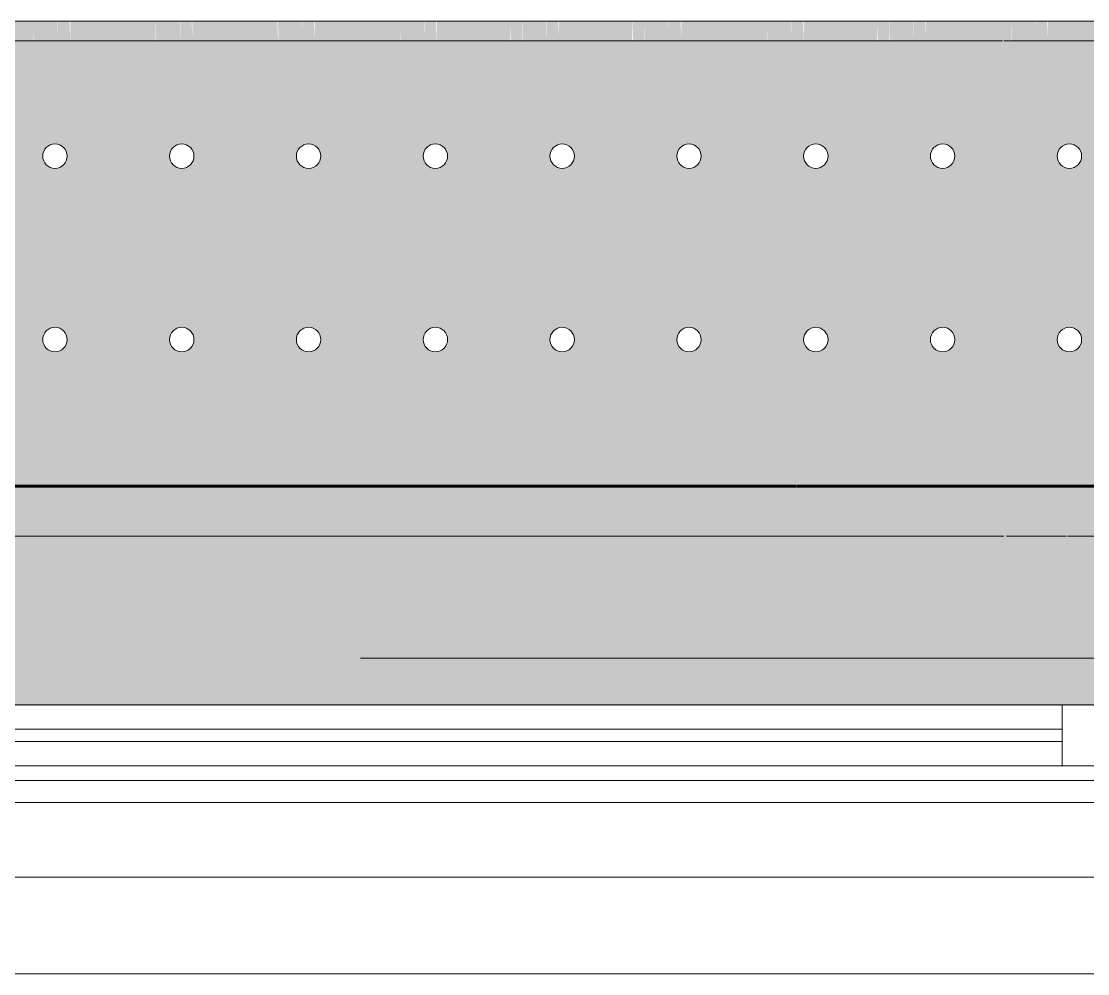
# Model space of a CAD drawing. Header units: millimetres. Extents: x -4060 to 187734, y -8553 to 29000.
# Drawn here: x 34998 to 35871, y -258 to 521 of the extents above; entities that cross this region are included whole.
import ezdxf

# ---------------------------------------------------------------- set-up
doc = ezdxf.new("R2010")
doc.units = ezdxf.units.MM
doc.linetypes.add('Осевая', pattern=[3175, 635, -476.25, 1587.5, -476.25])
for name, color, linetype, lineweight in [('A-GLAZ', 7, 'Continuous', 9), ('A-GLAZ-1', 7, 'Continuous', 13), ('Оси-2', 7, 'Осевая', 9)]:
    doc.layers.add(name, color=color, linetype=linetype, lineweight=lineweight)
for name, color, linetype, lineweight, true_color in [('A-WALL-1', 7, 'Continuous', 9, 0xc0c0c0), ('I-WALL-5', 7, 'Continuous', 9, 0xcbc7bf), ('I-WALL-9', 7, 'Continuous', 53, 0xeaa7bf), ('S-WALL-ANLY', 7, 'Continuous', 13, 0x008040), ('Знаки-2', 9, 'Continuous', 9, 0x808080), ('Знаки-3', 7, 'Continuous', 9, 0xd1cabb), ('Знаки-5', 7, 'Continuous', 9, 0xc1bbaf), ('Знаки-6', 7, 'Continuous', 9, 0xaba79f), ('Знаки-7', 7, 'Continuous', 9, 0xd5cdbe), ('Знаки-8', 7, 'Continuous', 9, 0xccc5b7), ('Знаки-9', 7, 'Continuous', 9, 0xd4ccbd)]:
    doc.layers.add(name, color=color, linetype=linetype, lineweight=lineweight, true_color=true_color)
doc.layers.add('Знаки-4', color=7, linetype='Continuous', lineweight=9, transparency=0.5)

# ---------------------------------------------------------------- blocks, each defined once
blk = doc.blocks.new('120_Окно_СКБ_2Ст - 120_Окно_СКБ_2Ст 2100х2500 _мал створка справа_-V22-План отделки стен 1 этажа в осях 1-12')
at = {"layer": 'A-GLAZ'}
for p, q in [((1050, -57), (-1050, -57)), ((-930, -107), (100, -107)), ((100, -117), (-930, -117))]:
    blk.add_line(p, q, dxfattribs=at)
at = {"layer": 'A-GLAZ-1'}
for p, q in [((150, -87), (-980, -87)), ((-930, -137), (-930, -87)), ((-1000, -137), (170, -137)), ((170, -137), (-1000, -137))]:
    blk.add_line(p, q, dxfattribs=at)
blk = doc.blocks.new('Зашивка радиатора_ с перфорацией М5 - Зашивка радиатора_ с перфорацией М5-30945411-План отделки стен 1 этажа в осях 1-12')
at = {"layer": 'Знаки-4'}
h = blk.add_hatch(color=256, dxfattribs=at)
h.paths.add_polyline_path([(-310, 380), (-310, -163.94), (1747.41, -163.87), (1747.41, 180.06), (1750, 180.06), (1750, 241.06), (1748.41, 241.06), (1748.41, 380), (-281.59, 380)])
h.paths.add_polyline_path([(-217.5, 90.35), (-212.5, 89.02), (-208.84, 85.35), (-207.5, 80.35), (-208.84, 75.35), (-212.5, 71.69), (-217.5, 70.35), (-222.5, 71.69), (-226.16, 75.35), (-227.5, 80.35), (-226.16, 85.35), (-222.5, 89.02), (-220.09, 90.01)])
h.paths.add_polyline_path([(1546.25, 90.35), (1551.25, 89.02), (1554.91, 85.35), (1556.25, 80.35), (1554.91, 75.35), (1551.25, 71.69), (1546.25, 70.35), (1541.25, 71.69), (1537.59, 75.35), (1536.25, 80.35), (1537.59, 85.35), (1541.25, 89.02), (1543.66, 90.01)])
h.paths.add_polyline_path([(1442.5, 90.35), (1447.5, 89.02), (1451.16, 85.35), (1452.5, 80.35), (1451.16, 75.35), (1447.5, 71.69), (1442.5, 70.35), (1437.5, 71.69), (1433.84, 75.35), (1432.5, 80.35), (1433.84, 85.35), (1437.5, 89.02), (1439.91, 90.01)])
h.paths.add_polyline_path([(93.75, 90.35), (98.75, 89.02), (102.41, 85.35), (103.75, 80.35), (102.41, 75.35), (98.75, 71.69), (93.75, 70.35), (88.75, 71.69), (85.09, 75.35), (83.75, 80.35), (85.09, 85.35), (88.75, 89.02), (91.16, 90.01)])
h.paths.add_polyline_path([(301.25, 90.35), (306.25, 89.02), (309.91, 85.35), (311.25, 80.35), (309.91, 75.35), (306.25, 71.69), (301.25, 70.35), (296.25, 71.69), (292.59, 75.35), (291.25, 80.35), (292.59, 85.35), (296.25, 89.02), (298.66, 90.01)])
h.paths.add_polyline_path([(197.5, 90.35), (202.5, 89.02), (206.16, 85.35), (207.5, 80.35), (206.16, 75.35), (202.5, 71.69), (197.5, 70.35), (192.5, 71.69), (188.84, 75.35), (187.5, 80.35), (188.84, 85.35), (192.5, 89.02), (194.91, 90.01)])
h.paths.add_polyline_path([(1338.75, 90.35), (1343.75, 89.02), (1347.41, 85.35), (1348.75, 80.35), (1347.41, 75.35), (1343.75, 71.69), (1338.75, 70.35), (1333.75, 71.69), (1330.09, 75.35), (1328.75, 80.35), (1330.09, 85.35), (1333.75, 89.02), (1336.16, 90.01)])
h.paths.add_polyline_path([(1235, 90.35), (1240, 89.02), (1243.66, 85.35), (1245, 80.35), (1243.66, 75.35), (1240, 71.69), (1235, 70.35), (1230, 71.69), (1226.34, 75.35), (1225, 80.35), (1226.34, 85.35), (1230, 89.02), (1232.41, 90.01)])
h.paths.add_polyline_path([(1131.25, 90.35), (1136.25, 89.02), (1139.91, 85.35), (1141.25, 80.35), (1139.91, 75.35), (1136.25, 71.69), (1131.25, 70.35), (1126.25, 71.69), (1122.59, 75.35), (1121.25, 80.35), (1122.59, 85.35), (1126.25, 89.02), (1128.66, 90.01)])
h.paths.add_polyline_path([(1027.5, 90.35), (1032.5, 89.02), (1036.16, 85.35), (1037.5, 80.35), (1036.16, 75.35), (1032.5, 71.69), (1027.5, 70.35), (1022.5, 71.69), (1018.84, 75.35), (1017.5, 80.35), (1018.84, 85.35), (1022.5, 89.02), (1024.93, 90.02)])
h.paths.add_polyline_path([(508.75, 90.35), (513.75, 89.02), (517.41, 85.35), (518.75, 80.35), (517.41, 75.35), (513.75, 71.69), (508.75, 70.35), (503.75, 71.69), (500.09, 75.35), (498.75, 80.35), (500.09, 85.35), (503.75, 89.02), (506.16, 90.01)])
h.paths.add_polyline_path([(405, 90.35), (410, 89.02), (413.66, 85.35), (415, 80.35), (413.66, 75.35), (410, 71.69), (405, 70.35), (400, 71.69), (396.34, 75.35), (395, 80.35), (396.34, 85.35), (400, 89.02), (402.41, 90.01)])
h.paths.add_polyline_path([(612.5, 90.35), (618.01, 88.63), (621.16, 85.35), (622.5, 80.35), (621.16, 75.35), (617.5, 71.69), (612.5, 70.35), (607.5, 71.69), (603.84, 75.35), (602.5, 80.35), (603.84, 85.35), (607.5, 89.02), (609.91, 90.01)])
h.paths.add_polyline_path([(923.75, 90.35), (928.75, 89.02), (932.41, 85.35), (933.75, 80.35), (932.41, 75.35), (928.75, 71.69), (923.75, 70.35), (918.75, 71.69), (915.09, 75.35), (913.75, 80.35), (915.09, 85.35), (918.75, 89.02), (921.16, 90.01)])
h.paths.add_polyline_path([(716.25, 90.35), (721.4, 88.9), (724.91, 85.35), (726.25, 80.35), (724.91, 75.35), (721.25, 71.69), (716.25, 70.35), (711.25, 71.69), (707.59, 75.35), (706.25, 80.35), (707.59, 85.35), (711.25, 89.02), (713.66, 90.01)])
h.paths.add_polyline_path([(-10, 90.35), (-5, 89.02), (-1.34, 85.35), (0, 80.35), (-1.34, 75.35), (-5, 71.69), (-10, 70.35), (-15, 71.69), (-18.66, 75.35), (-20, 80.35), (-18.66, 85.35), (-15, 89.02), (-12.59, 90.01)])
h.paths.add_polyline_path([(-113.75, 90.35), (-108.75, 89.02), (-105.09, 85.35), (-103.75, 80.35), (-105.09, 75.35), (-108.75, 71.69), (-113.75, 70.35), (-118.75, 71.69), (-122.41, 75.35), (-123.75, 80.35), (-122.41, 85.35), (-118.75, 89.02), (-116.34, 90.01)])
h.paths.add_polyline_path([(1650, 90.35), (1655, 89.02), (1658.66, 85.35), (1660, 80.35), (1658.66, 75.35), (1655, 71.69), (1650, 70.35), (1645, 71.69), (1641.34, 75.35), (1640, 80.35), (1641.34, 85.35), (1645, 89.02), (1647.41, 90.01)])
h.paths.add_polyline_path([(820, 90.35), (825, 89.02), (828.66, 85.35), (830, 80.35), (828.66, 75.35), (825, 71.69), (820, 70.35), (815, 71.69), (811.34, 75.35), (810, 80.35), (811.34, 85.35), (815, 89.02), (817.41, 90.01)])
h.paths.add_polyline_path([(820, -59.65), (825, -60.98), (828.66, -64.65), (830, -69.65), (828.66, -74.65), (825, -78.31), (820, -79.65), (814.69, -78.07), (811.34, -74.65), (810, -69.65), (811.34, -64.65), (815, -60.98), (817.41, -59.99)])
h.paths.add_polyline_path([(1131.25, -59.65), (1136.25, -60.98), (1139.91, -64.65), (1141.25, -69.65), (1139.91, -74.65), (1136.25, -78.31), (1130.85, -79.59), (1125.94, -78.07), (1122.59, -74.65), (1121.25, -69.65), (1122.59, -64.65), (1126.25, -60.98), (1128.66, -59.99)])
h.paths.add_polyline_path([(1442.5, -59.65), (1447.5, -60.98), (1451.16, -64.65), (1452.5, -69.65), (1451.16, -74.65), (1447.5, -78.31), (1442.1, -79.59), (1437.19, -78.07), (1433.84, -74.65), (1432.5, -69.65), (1433.84, -64.65), (1437.5, -60.98), (1439.91, -59.99)])
h.paths.add_polyline_path([(-10, -59.65), (-5, -60.98), (-1.34, -64.65), (0, -69.65), (-1.34, -74.65), (-5, -78.31), (-10, -79.65), (-15, -78.31), (-18.66, -74.65), (-20, -69.65), (-18.66, -64.65), (-15, -60.98), (-12.59, -59.99)])
h.paths.add_polyline_path([(923.75, -59.65), (928.75, -60.98), (932.41, -64.65), (933.75, -69.65), (932.41, -74.65), (928.75, -78.31), (923.35, -79.59), (918.44, -78.07), (915.09, -74.65), (913.75, -69.65), (915.09, -64.65), (918.75, -60.98), (921.16, -59.99)])
h.paths.add_polyline_path([(1235, -59.65), (1240, -60.98), (1243.66, -64.65), (1245, -69.65), (1243.66, -74.65), (1240, -78.31), (1235, -79.65), (1229.69, -78.07), (1226.34, -74.65), (1225, -69.65), (1226.34, -64.65), (1230, -60.98), (1232.41, -59.99)])
h.paths.add_polyline_path([(1338.75, -59.65), (1343.75, -60.98), (1347.41, -64.65), (1348.75, -69.65), (1347.41, -74.65), (1343.75, -78.31), (1338.75, -79.65), (1333.75, -78.31), (1330.09, -74.65), (1328.75, -69.65), (1330.09, -64.65), (1333.75, -60.98), (1336.16, -59.99)])
h.paths.add_polyline_path([(716.25, -59.65), (721.25, -60.98), (724.91, -64.65), (726.25, -69.65), (724.91, -74.65), (721.25, -78.31), (716.25, -79.65), (711.25, -78.31), (707.59, -74.65), (706.25, -69.65), (707.59, -64.65), (711.25, -60.98), (713.66, -59.99)])
h.paths.add_polyline_path([(1546.25, -59.65), (1551.25, -60.98), (1554.91, -64.65), (1556.25, -69.65), (1554.91, -74.65), (1551.25, -78.31), (1546.25, -79.65), (1540.62, -77.82), (1537.59, -74.65), (1536.25, -69.65), (1537.59, -64.65), (1541.25, -60.98), (1543.66, -59.99)])
h.paths.add_polyline_path([(1027.5, -59.65), (1032.5, -60.98), (1036.16, -64.65), (1037.5, -69.65), (1036.16, -74.65), (1032.5, -78.31), (1027.5, -79.65), (1022.19, -78.07), (1018.84, -74.65), (1017.5, -69.65), (1018.84, -64.65), (1022.5, -60.98), (1024.93, -59.98)])
h.paths.add_polyline_path([(197.5, -59.65), (202.5, -60.98), (206.16, -64.65), (207.5, -69.65), (206.16, -74.65), (202.5, -78.31), (197.5, -79.65), (192.5, -78.31), (188.84, -74.65), (187.5, -69.65), (188.84, -64.65), (192.5, -60.98), (194.91, -59.99)])
h.paths.add_polyline_path([(-113.75, -59.65), (-108.75, -60.98), (-105.09, -64.65), (-103.75, -69.65), (-105.09, -74.65), (-108.75, -78.31), (-113.75, -79.65), (-118.75, -78.31), (-122.41, -74.65), (-123.75, -69.65), (-122.41, -64.65), (-118.75, -60.98), (-116.34, -59.99)])
h.paths.add_polyline_path([(-217.5, -59.65), (-212.5, -60.98), (-208.84, -64.65), (-207.5, -69.65), (-208.84, -74.65), (-212.5, -78.31), (-217.5, -79.65), (-222.5, -78.31), (-226.16, -74.65), (-227.5, -69.65), (-226.16, -64.65), (-222.5, -60.98), (-220.09, -59.99)])
h.paths.add_polyline_path([(612.5, -59.65), (617.5, -60.98), (621.16, -64.65), (622.5, -69.65), (621.16, -74.65), (617.5, -78.31), (612.5, -79.65), (607.5, -78.31), (603.84, -74.65), (602.5, -69.65), (603.84, -64.65), (607.5, -60.98), (609.91, -59.99)])
h.paths.add_polyline_path([(405, -59.65), (410, -60.98), (413.66, -64.65), (415, -69.65), (413.66, -74.65), (410, -78.31), (405, -79.65), (400, -78.31), (396.34, -74.65), (395, -69.65), (396.34, -64.65), (400, -60.98), (402.41, -59.99)])
h.paths.add_polyline_path([(93.75, -59.65), (98.75, -60.98), (102.41, -64.65), (103.75, -69.65), (102.41, -74.65), (98.75, -78.31), (93.75, -79.65), (88.75, -78.31), (85.09, -74.65), (83.75, -69.65), (85.09, -64.65), (88.75, -60.98), (91.16, -59.99)])
h.paths.add_polyline_path([(301.25, -59.65), (306.25, -60.98), (309.91, -64.65), (311.25, -69.65), (309.91, -74.65), (306.25, -78.31), (301.25, -79.65), (296.25, -78.31), (292.59, -74.65), (291.25, -69.65), (292.59, -64.65), (296.25, -60.98), (298.66, -59.99)])
h.paths.add_polyline_path([(1650, -59.65), (1655, -60.98), (1658.66, -64.65), (1660, -69.65), (1658.66, -74.65), (1655, -78.31), (1650, -79.65), (1644.69, -78.07), (1641.34, -74.65), (1640, -69.65), (1641.34, -64.65), (1645, -60.98), (1647.41, -59.99)])
h.paths.add_polyline_path([(508.75, -59.65), (513.75, -60.98), (517.41, -64.65), (518.75, -69.65), (517.41, -74.65), (513.75, -78.31), (508.75, -79.65), (503.75, -78.31), (500.09, -74.65), (498.75, -69.65), (500.09, -64.65), (503.75, -60.98), (506.16, -59.99)])
h = blk.add_hatch(color=256, dxfattribs=at)
h.paths.add_polyline_path([(1500, -163.94), (1440, -163.94), (1440, -179.94), (1500, -179.94)])
h.paths.add_polyline_path([(1279.68, -163.94), (1240, -163.94), (1240, -179.94), (1300, -179.94), (1300, -163.94)])
h.paths.add_polyline_path([(1735.6, -163.94), (1640, -164.67), (1640, -179.94), (1747.41, -179.08), (1747.41, -163.94), (1736.12, -163.94)])
h.paths.add_polyline_path([(1548.84, -163.94), (1540, -163.94), (1540, -179.94), (1600, -179.94), (1600, -163.94), (1585.08, -163.94)])
h.paths.add_polyline_path([(1194.77, -163.94), (1140, -163.94), (1140, -179.94), (1200, -179.94), (1200, -163.94)])
h.paths.add_polyline_path([(-212.48, -163.94), (-310, -163.94), (-310, -179.94), (-200, -179.87), (-200, -163.94)])
h.paths.add_polyline_path([(1400, -163.94), (1340, -163.94), (1340, -179.94), (1400, -179.94)])
h.paths.add_polyline_path([(1100, -163.94), (1040, -163.94), (1040, -179.94), (1100, -179.94)])
h.paths.add_polyline_path([(-146.28, -163.94), (-160, -163.94), (-160, -179.94), (-100, -179.94), (-100, -163.94), (-116.34, -163.94)])
h.paths.add_polyline_path([(-60, -163.94), (-60, -179.94), (0, -179.94), (0, -163.94), (-12.59, -163.94)])
h.paths.add_polyline_path([(40, -163.94), (40, -179.94), (100, -179.94), (100, -163.94), (90.85, -163.94)])
h.paths.add_polyline_path([(1000, -163.94), (940, -163.94), (940.02, -179.94), (1000, -179.94)])
h.paths.add_polyline_path([(140, -163.94), (140, -179.94), (200, -179.94), (200, -163.94), (175.77, -163.94)])
h.paths.add_polyline_path([(240, -163.94), (240, -179.94), (300, -179.94), (300, -163.94), (260.68, -163.94)])
h.paths.add_polyline_path([(900, -163.94), (840, -163.94), (840, -179.94), (900, -179.94)])
h.paths.add_polyline_path([(340, -163.94), (340, -179.94), (400, -179.94), (400, -163.94), (345.6, -163.94)])
h.paths.add_polyline_path([(440, -163.94), (440, -179.94), (500, -179.94), (500, -163.94)])
h.paths.add_polyline_path([(540, -163.94), (540, -179.94), (600, -179.94), (600, -163.94)])
h.paths.add_polyline_path([(640, -163.94), (640, -179.94), (700, -179.94), (700, -163.94), (685.27, -163.94)])
h.paths.add_polyline_path([(740, -163.94), (740, -179.94), (800, -179.94), (800, -163.94), (770.18, -163.94)])
h = blk.add_hatch(color=256, dxfattribs=at)
h.paths.add_polyline_path([(-160, -163.94), (-170, -164.72), (-170, -179.94), (-160, -179.94), (-160, -165.28)])
h.paths.add_polyline_path([(-200, -163.94), (-199.32, -179.94), (-190, -179.87), (-190, -163.94), (-199.32, -163.94)])
for points in [[(-190, -163.94), (-189.66, -179.94), (-170, -179.87), (-170.34, -163.94), (-189.66, -163.94)], [(-89.66, -163.94), (-90, -163.94), (-89.66, -179.94), (-70, -179.94), (-70.34, -163.94), (-88.66, -163.94)], [(17.41, -163.94), (10, -163.94), (10.34, -179.94), (30, -179.94), (29.66, -163.94), (20, -163.94)], [(120, -163.94), (110, -163.94), (110.34, -179.94), (130, -179.94), (129.66, -163.94), (122.59, -163.94)], [(217.41, -163.94), (210, -163.94), (210.34, -179.94), (230, -179.94), (229.66, -163.94), (220, -163.94)], [(320, -163.94), (310, -163.94), (310.34, -179.94), (330, -179.94), (329.66, -163.94), (322.59, -163.94)], [(420, -163.94), (410, -163.94), (410.34, -179.94), (430, -179.94), (429.66, -163.94), (422.59, -163.94)], [(515, -163.94), (510, -163.94), (510.34, -179.94), (530, -179.94), (529.66, -163.94), (515.43, -163.94)], [(611.34, -163.94), (610, -163.94), (610.34, -179.94), (630, -179.94), (629.66, -163.94), (612.5, -163.94)]]:
    blk.add_hatch(color=256, dxfattribs=at).paths.add_polyline_path(points)
h = blk.add_hatch(color=256, dxfattribs=at)
h.paths.add_polyline_path([(-65.86, -163.94), (-70, -163.94), (-70, -179.94), (-60, -179.94), (-60.68, -163.94), (-62.68, -163.94)])
h.paths.add_polyline_path([(-90, -163.94), (-100, -163.94), (-99.32, -179.94), (-90, -179.94)])
h = blk.add_hatch(color=256, dxfattribs=at)
h.paths.add_polyline_path([(10, -163.94), (0, -163.94), (0.68, -179.94), (10, -179.94)])
h.paths.add_polyline_path([(39.32, -163.94), (30, -163.94), (30, -179.94), (40, -179.94), (40, -163.94)])
h = blk.add_hatch(color=256, dxfattribs=at)
h.paths.add_polyline_path([(130, -163.94), (130, -179.94), (140, -179.94), (139.32, -163.94), (134.14, -163.94)])
h.paths.add_polyline_path([(110, -163.94), (100, -163.94), (100.68, -179.94), (110, -179.94)])
h = blk.add_hatch(color=256, dxfattribs=at)
h.paths.add_polyline_path([(234.14, -163.94), (230, -163.94), (230, -179.94), (240, -179.94), (239.32, -163.94), (237.32, -163.94)])
h.paths.add_polyline_path([(205.86, -163.94), (200, -163.94), (200.68, -179.94), (210, -179.94), (210, -163.94)])
h = blk.add_hatch(color=256, dxfattribs=at)
h.paths.add_polyline_path([(300.68, -163.94), (300, -163.94), (300.68, -179.94), (310, -179.94), (310, -163.94), (301.25, -163.94)])
h.paths.add_polyline_path([(340, -163.94), (330, -163.94), (330, -179.94), (340, -179.94)])
h = blk.add_hatch(color=256, dxfattribs=at)
h.paths.add_polyline_path([(405.86, -163.94), (400, -163.94), (400.68, -179.94), (410, -179.94), (410, -163.94)])
h.paths.add_polyline_path([(439.32, -163.94), (430, -163.94), (430.52, -179.94), (440, -179.94), (440, -163.94)])
h = blk.add_hatch(color=256, dxfattribs=at)
h.paths.add_polyline_path([(540, -163.94), (530, -163.94), (530, -179.94), (540, -179.94)])
h.paths.add_polyline_path([(505.86, -163.94), (500, -163.94), (500.68, -179.94), (510, -179.94), (510, -163.94), (508.75, -163.94)])
h = blk.add_hatch(color=256, dxfattribs=at)
h.paths.add_polyline_path([(600, -163.94), (600.68, -179.94), (610, -179.94), (610, -163.94), (600.35, -163.94)])
h.paths.add_polyline_path([(640, -163.94), (630, -163.94), (630, -179.94), (640, -179.94)])
at = {"layer": 'Знаки-2'}
blk.add_line((-310, -179.94), (1750, -179.94), dxfattribs=at)
for centre, start, end in [((-217.5, 80.35), 0, 180), ((-113.75, 80.35), 0, 180), ((-10, 80.35), 0, 180), ((93.75, 80.35), 0, 180), ((197.5, 80.35), 0, 180), ((301.25, 80.35), 0, 180), ((405, 80.35), 0, 180), ((508.75, 80.35), 0, 180), ((612.5, 80.35), 0, 180), ((-217.5, 80.35), 180, 0), ((-113.75, 80.35), 180, 0), ((-10, 80.35), 180, 360), ((93.75, 80.35), 180, 0), ((197.5, 80.35), 180, 0), ((301.25, 80.35), 180, 0), ((405, 80.35), 180, 0), ((508.75, 80.35), 180, 0), ((612.5, 80.35), 180, 0), ((-217.5, -69.65), 0, 180), ((-113.75, -69.65), 0, 180), ((-10, -69.65), 0, 180), ((93.75, -69.65), 0, 180), ((197.5, -69.65), 0, 180), ((301.25, -69.65), 0, 180), ((405, -69.65), 0, 180), ((508.75, -69.65), 0, 180), ((612.5, -69.65), 0, 180), ((-217.5, -69.65), 180, 0), ((-113.75, -69.65), 180, 0), ((-10, -69.65), 180, 0), ((93.75, -69.65), 180, 0), ((197.5, -69.65), 180, 0), ((301.25, -69.65), 180, 0), ((405, -69.65), 180, 0), ((508.75, -69.65), 180, 0), ((612.5, -69.65), 180, 0)]:
    blk.add_arc(centre, 10, start, end, dxfattribs=at)
at = {"layer": 'Знаки-3'}
for p, q in [((-190, -163.94), (-199.32, -163.94)), ((-190, -163.94), (-189.66, -163.94)), ((-187.07, -163.94), (-190, -163.94)), ((-189.66, -163.94), (-185.19, -163.94)), ((-185.19, -163.94), (-187.07, -163.94)), ((-185, -163.94), (-182.59, -163.94)), ((-180, -163.94), (-185, -163.94)), ((-182.59, -163.94), (-180, -163.94)), ((-179.37, -163.94), (-175, -163.94)), ((-175, -163.94), (-179.37, -163.94)), ((-174.81, -163.94), (-170, -163.94)), ((-170, -163.94), (-174.81, -163.94)), ((-163.9, -163.94), (-170, -163.94)), ((-160.68, -163.94), (-162.68, -163.94)), ((-90, -163.94), (-99.32, -163.94)), ((-90, -163.94), (-89.66, -163.94)), ((-88.66, -163.94), (-90, -163.94)), ((-89.66, -163.94), (-85.19, -163.94)), ((-87.07, -163.94), (-88.66, -163.94)), ((-85.19, -163.94), (-87.07, -163.94)), ((-85, -163.94), (-82.59, -163.94)), ((-80, -163.94), (-85, -163.94)), ((-82.59, -163.94), (-75, -163.94)), ((-75, -163.94), (-80, -163.94)), ((-74.81, -163.94), (-70.34, -163.94)), ((-71.34, -163.94), (-74.81, -163.94)), ((-70, -163.94), (-71.34, -163.94)), ((-70.34, -163.94), (-70, -163.94)), ((-60.68, -163.94), (-70, -163.94)), ((5.86, -163.94), (0.68, -163.94)), ((10, -163.94), (5.93, -163.94)), ((11.28, -163.94), (14.82, -163.94)), ((14.82, -163.94), (11.28, -163.94)), ((15, -163.94), (25, -163.94)), ((25, -163.94), (15, -163.94)), ((25.18, -163.94), (28.72, -163.94)), ((28.72, -163.94), (25.18, -163.94)), ((39.32, -163.94), (30, -163.94)), ((110, -163.94), (100.68, -163.94)), ((110, -163.94), (110.34, -163.94)), ((114.81, -163.94), (110, -163.94)), ((110.34, -163.94), (114.81, -163.94)), ((115, -163.94), (122.59, -163.94)), ((125, -163.94), (115, -163.94)), ((122.59, -163.94), (125, -163.94)), ((125.19, -163.94), (128.66, -163.94)), ((127.07, -163.94), (125.19, -163.94)), ((129.66, -163.94), (127.07, -163.94)), ((128.66, -163.94), (129.66, -163.94)), ((129.66, -163.94), (130, -163.94)), ((130, -163.94), (129.66, -163.94)), ((139.32, -163.94), (130, -163.94)), ((210, -163.94), (200.68, -163.94)), ((210, -163.94), (212.93, -163.94)), ((214.81, -163.94), (210, -163.94)), ((212.93, -163.94), (214.81, -163.94)), ((215, -163.94), (222.59, -163.94)), ((217.41, -163.94), (215, -163.94)), ((225, -163.94), (217.41, -163.94)), ((222.59, -163.94), (225, -163.94)), ((225.19, -163.94), (229.66, -163.94)), ((227.07, -163.94), (225.19, -163.94)), ((230, -163.94), (227.07, -163.94)), ((229.66, -163.94), (230, -163.94)), ((239.32, -163.94), (230, -163.94)), ((310, -163.94), (300.68, -163.94)), ((311.28, -163.94), (314.82, -163.94)), ((314.82, -163.94), (311.28, -163.94)), ((315, -163.94), (325, -163.94)), ((325, -163.94), (315, -163.94)), ((325.18, -163.94), (328.72, -163.94)), ((328.72, -163.94), (325.18, -163.94)), ((339.32, -163.94), (330, -163.94)), ((410, -163.94), (400.68, -163.94)), ((410, -163.94), (414.81, -163.94)), ((410.34, -163.94), (410, -163.94)), ((414.81, -163.94), (410.34, -163.94)), ((415, -163.94), (417.41, -163.94)), ((425, -163.94), (415, -163.94)), ((417.41, -163.94), (425, -163.94)), ((425.19, -163.94), (430, -163.94)), ((430, -163.94), (425.19, -163.94)), ((439.32, -163.94), (430.52, -163.94)), ((510, -163.94), (500.68, -163.94)), ((510, -163.94), (510.34, -163.94)), ((511.34, -163.94), (510, -163.94)), ((510.34, -163.94), (512.93, -163.94)), ((514.81, -163.94), (511.34, -163.94)), ((512.93, -163.94), (514.81, -163.94)), ((515, -163.94), (525, -163.94)), ((517.41, -163.94), (515, -163.94)), ((525, -163.94), (517.41, -163.94)), ((525.19, -163.94), (530, -163.94)), ((530, -163.94), (525.19, -163.94)), ((539.32, -163.94), (530, -163.94)), ((610, -163.94), (600.68, -163.94)), ((611.28, -163.94), (614.82, -163.94)), ((614.82, -163.94), (611.28, -163.94)), ((615, -163.94), (625, -163.94)), ((625, -163.94), (615, -163.94)), ((625.18, -163.94), (628.72, -163.94)), ((628.72, -163.94), (625.18, -163.94)), ((639.32, -163.94), (630, -163.94)), ((-199.32, -179.94), (-190, -179.94)), ((-190, -179.94), (-189.66, -179.94)), ((-185.19, -179.94), (-190, -179.94)), ((-189.66, -179.94), (-185.19, -179.94)), ((-185, -179.94), (-182.59, -179.94)), ((-177.41, -179.94), (-185, -179.94)), ((-182.59, -179.94), (-175, -179.94)), ((-175, -179.94), (-177.41, -179.94)), ((-174.81, -179.94), (-170.34, -179.94)), ((-171.34, -179.94), (-174.81, -179.94)), ((-170, -179.94), (-171.34, -179.94)), ((-170.34, -179.94), (-170, -179.94)), ((-170, -179.94), (-160.68, -179.94)), ((-99.32, -179.94), (-90, -179.94)), ((-90, -179.94), (-87.07, -179.94)), ((-89.66, -179.94), (-90, -179.94)), ((-87.07, -179.94), (-89.66, -179.94)), ((-87.07, -179.94), (-85.19, -179.94)), ((-85.19, -179.94), (-87.07, -179.94)), ((-85, -179.94), (-82.59, -179.94)), ((-80, -179.94), (-85, -179.94)), ((-82.59, -179.94), (-75, -179.94)), ((-75, -179.94), (-80, -179.94)), ((-74.81, -179.94), (-70.34, -179.94)), ((-72.93, -179.94), (-74.81, -179.94)), ((-70, -179.94), (-72.93, -179.94)), ((-70.34, -179.94), (-70, -179.94)), ((-70, -179.94), (-60.68, -179.94)), ((0.68, -179.94), (5.86, -179.94)), ((5.93, -179.94), (10, -179.94)), ((11.28, -179.94), (14.82, -179.94)), ((14.82, -179.94), (11.28, -179.94)), ((15, -179.94), (25, -179.94)), ((25, -179.94), (15, -179.94)), ((25.18, -179.94), (28.72, -179.94)), ((28.72, -179.94), (25.18, -179.94)), ((30, -179.94), (39.32, -179.94)), ((100.68, -179.94), (110, -179.94)), ((110, -179.94), (114.81, -179.94)), ((114.81, -179.94), (110, -179.94)), ((115, -179.94), (125, -179.94)), ((125, -179.94), (115, -179.94)), ((125.19, -179.94), (130, -179.94)), ((130, -179.94), (125.19, -179.94)), ((130, -179.94), (139.32, -179.94)), ((200.68, -179.94), (210, -179.94)), ((210, -179.94), (211.34, -179.94)), ((214.81, -179.94), (210, -179.94)), ((211.34, -179.94), (214.81, -179.94)), ((215, -179.94), (217.41, -179.94)), ((225, -179.94), (215, -179.94)), ((217.41, -179.94), (220, -179.94)), ((220, -179.94), (225, -179.94)), ((225.19, -179.94), (229.66, -179.94)), ((228.66, -179.94), (225.19, -179.94)), ((230, -179.94), (228.66, -179.94)), ((229.66, -179.94), (230, -179.94)), ((230, -179.94), (239.32, -179.94)), ((300.68, -179.94), (310, -179.94)), ((311.28, -179.94), (314.82, -179.94)), ((314.82, -179.94), (311.28, -179.94)), ((315, -179.94), (325, -179.94)), ((325, -179.94), (315, -179.94)), ((325.18, -179.94), (328.72, -179.94)), ((328.72, -179.94), (325.18, -179.94)), ((330, -179.94), (339.32, -179.94)), ((400.68, -179.94), (410, -179.94)), ((410, -179.94), (414.81, -179.94)), ((414.81, -179.94), (410, -179.94)), ((415, -179.94), (420, -179.94)), ((417.41, -179.94), (415, -179.94)), ((420, -179.94), (417.41, -179.94)), ((420, -179.94), (425, -179.94)), ((422.59, -179.94), (420, -179.94)), ((425, -179.94), (422.59, -179.94)), ((425.19, -179.94), (427.07, -179.94)), ((429.66, -179.94), (425.19, -179.94)), ((427.07, -179.94), (429.66, -179.94)), ((429.66, -179.94), (430, -179.94)), ((430, -179.94), (429.66, -179.94)), ((430.52, -179.94), (439.32, -179.94)), ((500.68, -179.94), (510, -179.94)), ((510, -179.94), (514.81, -179.94)), ((514.81, -179.94), (510, -179.94)), ((515, -179.94), (525, -179.94)), ((522.59, -179.94), (515, -179.94)), ((525, -179.94), (522.59, -179.94)), ((525.19, -179.94), (529.66, -179.94)), ((528.66, -179.94), (525.19, -179.94)), ((530, -179.94), (528.66, -179.94)), ((529.66, -179.94), (530, -179.94)), ((530, -179.94), (539.32, -179.94)), ((600.68, -179.94), (610, -179.94)), ((611.28, -179.94), (614.82, -179.94)), ((614.82, -179.94), (611.28, -179.94)), ((615, -179.94), (625, -179.94)), ((620, -179.94), (615, -179.94)), ((625, -179.94), (620, -179.94)), ((625.18, -179.94), (628.72, -179.94)), ((628.72, -179.94), (625.18, -179.94)), ((630, -179.94), (639.32, -179.94))]:
    blk.add_line(p, q, dxfattribs=at)
at = {"layer": 'Знаки-5'}
for p, q in [((-200, -163.94), (-262.14, -163.94)), ((-200, -163.94), (-190, -163.94)), ((-190, -163.94), (-200, -163.94)), ((-190, -163.94), (-180, -163.94)), ((-180, -163.94), (-190, -163.94)), ((-179.37, -163.94), (-170, -163.94)), ((-170, -163.94), (-179.37, -163.94)), ((-170, -163.94), (-163.77, -163.94)), ((-163.77, -163.94), (-170, -163.94)), ((-162.68, -163.94), (-160, -163.94)), ((-160, -163.94), (-162.68, -163.94)), ((-100, -163.94), (-160, -163.94)), ((-100, -163.94), (-60, -163.94)), ((-97.32, -163.94), (-100, -163.94)), ((-60, -163.94), (-97.32, -163.94)), ((0, -163.94), (-60, -163.94)), ((0, -163.94), (40, -163.94)), ((40, -163.94), (0, -163.94)), ((100, -163.94), (40, -163.94)), ((100, -163.94), (110, -163.94)), ((110, -163.94), (100, -163.94)), ((110, -163.94), (130, -163.94)), ((130, -163.94), (110, -163.94)), ((130, -163.94), (140, -163.94)), ((140, -163.94), (130, -163.94)), ((200, -163.94), (140, -163.94)), ((200, -163.94), (240, -163.94)), ((240, -163.94), (200, -163.94)), ((300, -163.94), (240, -163.94)), ((300, -163.94), (340, -163.94)), ((340, -163.94), (300, -163.94)), ((400, -163.94), (340, -163.94)), ((400, -163.94), (410, -163.94)), ((402.68, -163.94), (400, -163.94)), ((410, -163.94), (402.68, -163.94)), ((410, -163.94), (411.34, -163.94)), ((430, -163.94), (410, -163.94)), ((411.34, -163.94), (430, -163.94)), ((430, -163.94), (440, -163.94)), ((437.32, -163.94), (430, -163.94)), ((440, -163.94), (437.32, -163.94)), ((500, -163.94), (440, -163.94)), ((500, -163.94), (540, -163.94)), ((540, -163.94), (500, -163.94)), ((600, -163.94), (540, -163.94)), ((600, -163.94), (640, -163.94)), ((640, -163.94), (600, -163.94)), ((700, -163.94), (640, -163.94)), ((-310, -179.94), (-200, -179.94)), ((-200, -179.94), (-190, -179.94)), ((-190, -179.94), (-200, -179.94)), ((-190, -179.94), (-170, -179.94)), ((-170, -179.94), (-190, -179.94)), ((-170, -179.94), (-160, -179.94)), ((-160, -179.94), (-170, -179.94)), ((-160, -179.94), (-100, -179.94)), ((-100, -179.94), (-60, -179.94)), ((-60, -179.94), (-100, -179.94)), ((-60, -179.94), (0, -179.94)), ((0, -179.94), (40, -179.94)), ((40, -179.94), (0, -179.94)), ((40, -179.94), (100, -179.94)), ((100, -179.94), (110, -179.94)), ((110, -179.94), (100, -179.94)), ((110, -179.94), (130, -179.94)), ((130, -179.94), (110, -179.94)), ((130, -179.94), (140, -179.94)), ((140, -179.94), (130, -179.94)), ((140, -179.94), (200, -179.94)), ((200, -179.94), (240, -179.94)), ((240, -179.94), (200, -179.94)), ((240, -179.94), (300, -179.94)), ((300, -179.94), (340, -179.94)), ((340, -179.94), (300, -179.94)), ((340, -179.94), (400, -179.94)), ((400, -179.94), (410, -179.94)), ((410, -179.94), (400, -179.94)), ((410, -179.94), (430, -179.94)), ((430, -179.94), (410, -179.94)), ((430, -179.94), (440, -179.94)), ((440, -179.94), (430, -179.94)), ((440, -179.94), (500, -179.94)), ((500, -179.94), (540, -179.94)), ((540, -179.94), (500, -179.94)), ((540, -179.94), (600, -179.94)), ((600, -179.94), (640, -179.94)), ((640, -179.94), (600, -179.94)), ((640, -179.94), (700, -179.94))]:
    blk.add_line(p, q, dxfattribs=at)
at = {"layer": 'Знаки-6'}
for p, q in [((-262.14, -163.94), (-163.9, -163.94)), ((-162.83, -163.94), (1700.94, -163.94)), ((1750, -179.94), (-310, -179.94)), ((1750, -179.94), (-310, -179.94))]:
    blk.add_line(p, q, dxfattribs=at)
for centre, start, end in [((-217.5, 80.35), 0, 180), ((-113.75, 80.35), 0, 180), ((-10, 80.35), 0, 180), ((93.75, 80.35), 0, 180), ((197.5, 80.35), 0, 180), ((301.25, 80.35), 0, 180), ((405, 80.35), 0, 180), ((508.75, 80.35), 0, 180), ((612.5, 80.35), 0, 180), ((-217.5, 80.35), 180, 360), ((-113.75, 80.35), 180, 0), ((-10, 80.35), 180, 360), ((93.75, 80.35), 180, 360), ((197.5, 80.35), 180, 0), ((301.25, 80.35), 180, 360), ((405, 80.35), 180, 360), ((508.75, 80.35), 180, 360), ((612.5, 80.35), 180, 360), ((-217.5, -69.65), 0, 180), ((-113.75, -69.65), 0, 180), ((-10, -69.65), 0, 180), ((93.75, -69.65), 0, 180), ((197.5, -69.65), 0, 180), ((301.25, -69.65), 0, 180), ((405, -69.65), 0, 180), ((508.75, -69.65), 0, 180), ((612.5, -69.65), 0, 180), ((-217.5, -69.65), 180, 360), ((-113.75, -69.65), 180, 360), ((-10, -69.65), 180, 360), ((93.75, -69.65), 180, 360), ((197.5, -69.65), 180, 360), ((301.25, -69.65), 180, 360), ((405, -69.65), 180, 360), ((508.75, -69.65), 180, 360), ((612.5, -69.65), 180, 360)]:
    blk.add_arc(centre, 10, start, end, dxfattribs=at)
at = {"layer": 'Знаки-7'}
for p, q in [((-185.18, -163.94), (-188.66, -163.94)), ((-180, -163.94), (-185, -163.94)), ((-175, -163.94), (-179.38, -163.94)), ((-171.34, -163.94), (-174.82, -163.94)), ((-85.18, -163.94), (-88.66, -163.94)), ((-80, -163.94), (-85, -163.94)), ((-75, -163.94), (-78.98, -163.94)), ((-71.34, -163.94), (-74.82, -163.94)), ((14.82, -163.94), (11.34, -163.94)), ((25, -163.94), (15, -163.94)), ((28.66, -163.94), (25.18, -163.94)), ((114.82, -163.94), (111.34, -163.94)), ((125, -163.94), (115, -163.94)), ((128.66, -163.94), (125.18, -163.94)), ((214.82, -163.94), (211.34, -163.94)), ((225, -163.94), (215, -163.94)), ((228.66, -163.94), (225.18, -163.94)), ((314.82, -163.94), (311.34, -163.94)), ((325, -163.94), (315, -163.94)), ((328.66, -163.94), (325.18, -163.94)), ((414.82, -163.94), (411.34, -163.94)), ((425, -163.94), (415, -163.94)), ((428.66, -163.94), (425.18, -163.94)), ((514.82, -163.94), (511.34, -163.94)), ((525, -163.94), (515.43, -163.94)), ((528.66, -163.94), (525.18, -163.94)), ((614.82, -163.94), (611.34, -163.94)), ((625, -163.94), (615, -163.94)), ((628.66, -163.94), (625.18, -163.94)), ((-188.66, -179.94), (-185.18, -179.94)), ((-185, -179.94), (-175, -179.94)), ((-174.82, -179.94), (-171.34, -179.94)), ((-88.66, -179.94), (-85.18, -179.94)), ((-85, -179.94), (-80, -179.94)), ((-78.98, -179.94), (-75, -179.94)), ((-74.82, -179.94), (-71.34, -179.94)), ((11.34, -179.94), (14.82, -179.94)), ((15, -179.94), (25, -179.94)), ((25.18, -179.94), (28.66, -179.94)), ((111.34, -179.94), (114.82, -179.94)), ((115, -179.94), (125, -179.94)), ((125.18, -179.94), (128.66, -179.94)), ((211.34, -179.94), (214.82, -179.94)), ((215, -179.94), (225, -179.94)), ((225.18, -179.94), (228.66, -179.94)), ((311.34, -179.94), (314.82, -179.94)), ((315, -179.94), (325, -179.94)), ((325.18, -179.94), (328.66, -179.94)), ((411.34, -179.94), (414.82, -179.94)), ((415, -179.94), (425, -179.94)), ((425.18, -179.94), (428.66, -179.94)), ((511.34, -179.94), (514.82, -179.94)), ((515.43, -179.94), (525, -179.94)), ((525.18, -179.94), (528.66, -179.94)), ((611.34, -179.94), (614.82, -179.94)), ((615, -179.94), (625, -179.94)), ((625.18, -179.94), (628.66, -179.94))]:
    blk.add_line(p, q, dxfattribs=at)
at = {"layer": 'Знаки-8'}
for p, q in [((-200, -163.94), (-190, -163.94)), ((-190, -163.94), (-200, -163.94)), ((-188.72, -163.94), (-185.18, -163.94)), ((-185.18, -163.94), (-188.72, -163.94)), ((-185, -163.94), (-180, -163.94)), ((-180, -163.94), (-185, -163.94)), ((-179.37, -163.94), (-175, -163.94)), ((-175, -163.94), (-179.37, -163.94)), ((-174.82, -163.94), (-171.28, -163.94)), ((-171.28, -163.94), (-174.82, -163.94)), ((-170, -163.94), (-163.77, -163.94)), ((-163.77, -163.94), (-170, -163.94)), ((-162.68, -163.94), (-160, -163.94)), ((-160, -163.94), (-162.68, -163.94)), ((-100, -163.94), (-90, -163.94)), ((-90, -163.94), (-100, -163.94)), ((-90, -163.94), (-85.19, -163.94)), ((-85.19, -163.94), (-90, -163.94)), ((-85, -163.94), (-75, -163.94)), ((-75, -163.94), (-85, -163.94)), ((-74.81, -163.94), (-70, -163.94)), ((-70, -163.94), (-74.81, -163.94)), ((-70, -163.94), (-60, -163.94)), ((-60, -163.94), (-70, -163.94)), ((0, -163.94), (5.86, -163.94)), ((5.86, -163.94), (0, -163.94)), ((5.93, -163.94), (10, -163.94)), ((10, -163.94), (5.93, -163.94)), ((10, -163.94), (14.81, -163.94)), ((14.81, -163.94), (10, -163.94)), ((15, -163.94), (25, -163.94)), ((25, -163.94), (15, -163.94)), ((25.19, -163.94), (30, -163.94)), ((30, -163.94), (25.19, -163.94)), ((30, -163.94), (40, -163.94)), ((40, -163.94), (30, -163.94)), ((100, -163.94), (110, -163.94)), ((110, -163.94), (100, -163.94)), ((111.28, -163.94), (114.82, -163.94)), ((114.82, -163.94), (111.28, -163.94)), ((115, -163.94), (125, -163.94)), ((125, -163.94), (115, -163.94)), ((125.18, -163.94), (128.72, -163.94)), ((128.72, -163.94), (125.18, -163.94)), ((130, -163.94), (140, -163.94)), ((140, -163.94), (130, -163.94)), ((200, -163.94), (210, -163.94)), ((210, -163.94), (200, -163.94)), ((210, -163.94), (214.81, -163.94)), ((214.81, -163.94), (210, -163.94)), ((215, -163.94), (225, -163.94)), ((225, -163.94), (215, -163.94)), ((225.19, -163.94), (230, -163.94)), ((230, -163.94), (225.19, -163.94)), ((230, -163.94), (240, -163.94)), ((240, -163.94), (230, -163.94)), ((300, -163.94), (310, -163.94)), ((310, -163.94), (300, -163.94)), ((310, -163.94), (314.81, -163.94)), ((314.81, -163.94), (310, -163.94)), ((315, -163.94), (325, -163.94)), ((325, -163.94), (315, -163.94)), ((325.19, -163.94), (330, -163.94)), ((330, -163.94), (325.19, -163.94)), ((330, -163.94), (340, -163.94)), ((340, -163.94), (330, -163.94)), ((400, -163.94), (410, -163.94)), ((410, -163.94), (400, -163.94)), ((411.28, -163.94), (414.82, -163.94)), ((414.82, -163.94), (411.28, -163.94)), ((415, -163.94), (425, -163.94)), ((425, -163.94), (415, -163.94)), ((425.18, -163.94), (428.72, -163.94)), ((428.72, -163.94), (425.18, -163.94)), ((430, -163.94), (440, -163.94)), ((440, -163.94), (430, -163.94)), ((500, -163.94), (510, -163.94)), ((510, -163.94), (500, -163.94)), ((510, -163.94), (514.81, -163.94)), ((514.81, -163.94), (510, -163.94)), ((515, -163.94), (525, -163.94)), ((525, -163.94), (515, -163.94)), ((525.19, -163.94), (530, -163.94)), ((530, -163.94), (525.19, -163.94)), ((530, -163.94), (540, -163.94)), ((540, -163.94), (530, -163.94)), ((600, -163.94), (610, -163.94)), ((610, -163.94), (600, -163.94)), ((610, -163.94), (614.81, -163.94)), ((614.81, -163.94), (610, -163.94)), ((615, -163.94), (625, -163.94)), ((625, -163.94), (615, -163.94)), ((625.19, -163.94), (630, -163.94)), ((630, -163.94), (625.19, -163.94)), ((630, -163.94), (640, -163.94)), ((640, -163.94), (630, -163.94)), ((-200, -179.94), (-194.14, -179.94)), ((-194.14, -179.94), (-200, -179.94)), ((-194.14, -179.94), (-190, -179.94)), ((-190, -179.94), (-194.14, -179.94)), ((-188.72, -179.94), (-185.18, -179.94)), ((-185.18, -179.94), (-188.72, -179.94)), ((-185, -179.94), (-175, -179.94)), ((-175, -179.94), (-185, -179.94)), ((-174.82, -179.94), (-171.28, -179.94)), ((-171.28, -179.94), (-174.82, -179.94)), ((-170, -179.94), (-160, -179.94)), ((-160.68, -179.94), (-170, -179.94)), ((-160, -179.94), (-160.68, -179.94)), ((-100, -179.94), (-94.14, -179.94)), ((-90, -179.94), (-100, -179.94)), ((-94.14, -179.94), (-90, -179.94)), ((-90, -179.94), (-85.19, -179.94)), ((-87.07, -179.94), (-90, -179.94)), ((-85.19, -179.94), (-87.07, -179.94)), ((-85, -179.94), (-75, -179.94)), ((-77.41, -179.94), (-85, -179.94)), ((-75, -179.94), (-77.41, -179.94)), ((-74.81, -179.94), (-70, -179.94)), ((-70, -179.94), (-74.81, -179.94)), ((-70, -179.94), (-65.86, -179.94)), ((-60, -179.94), (-70, -179.94)), ((-65.86, -179.94), (-60, -179.94)), ((0, -179.94), (5.86, -179.94)), ((5.86, -179.94), (0, -179.94)), ((5.93, -179.94), (10, -179.94)), ((10, -179.94), (5.93, -179.94)), ((10, -179.94), (14.81, -179.94)), ((14.81, -179.94), (10, -179.94)), ((15, -179.94), (25, -179.94)), ((25, -179.94), (15, -179.94)), ((25.19, -179.94), (30, -179.94)), ((30, -179.94), (25.19, -179.94)), ((30, -179.94), (34.14, -179.94)), ((39.32, -179.94), (30, -179.94)), ((34.14, -179.94), (40, -179.94)), ((40, -179.94), (39.32, -179.94)), ((100, -179.94), (110, -179.94)), ((102.68, -179.94), (100, -179.94)), ((110, -179.94), (102.68, -179.94)), ((111.28, -179.94), (114.82, -179.94)), ((114.82, -179.94), (111.28, -179.94)), ((115, -179.94), (125, -179.94)), ((125, -179.94), (115, -179.94)), ((125.18, -179.94), (128.72, -179.94)), ((128.72, -179.94), (125.18, -179.94)), ((130, -179.94), (140, -179.94)), ((140, -179.94), (130, -179.94)), ((200, -179.94), (210, -179.94)), ((210, -179.94), (200, -179.94)), ((210, -179.94), (210.34, -179.94)), ((214.81, -179.94), (210, -179.94)), ((210.34, -179.94), (214.81, -179.94)), ((215, -179.94), (217.41, -179.94)), ((220, -179.94), (215, -179.94)), ((217.41, -179.94), (225, -179.94)), ((225, -179.94), (220, -179.94)), ((225.19, -179.94), (230, -179.94)), ((230, -179.94), (225.19, -179.94)), ((230, -179.94), (234.14, -179.94)), ((237.32, -179.94), (230, -179.94)), ((234.14, -179.94), (240, -179.94)), ((240, -179.94), (237.32, -179.94)), ((300, -179.94), (302.68, -179.94)), ((302.68, -179.94), (300, -179.94)), ((302.68, -179.94), (310, -179.94)), ((310, -179.94), (302.68, -179.94)), ((310, -179.94), (314.81, -179.94)), ((314.81, -179.94), (310, -179.94)), ((315, -179.94), (325, -179.94)), ((320, -179.94), (315, -179.94)), ((325, -179.94), (320, -179.94)), ((325.19, -179.94), (330, -179.94)), ((328.66, -179.94), (325.19, -179.94)), ((330, -179.94), (328.66, -179.94)), ((330, -179.94), (340, -179.94)), ((339.32, -179.94), (330, -179.94)), ((340, -179.94), (339.32, -179.94)), ((400, -179.94), (405.86, -179.94)), ((410, -179.94), (400, -179.94)), ((405.86, -179.94), (410, -179.94)), ((411.28, -179.94), (414.82, -179.94)), ((414.82, -179.94), (411.28, -179.94)), ((415, -179.94), (425, -179.94)), ((425, -179.94), (415, -179.94)), ((425.18, -179.94), (428.72, -179.94)), ((428.72, -179.94), (425.18, -179.94)), ((430, -179.94), (440, -179.94)), ((440, -179.94), (430, -179.94)), ((500, -179.94), (502.68, -179.94)), ((510, -179.94), (500, -179.94)), ((502.68, -179.94), (510, -179.94)), ((510, -179.94), (510.34, -179.94)), ((511.34, -179.94), (510, -179.94)), ((510.34, -179.94), (514.81, -179.94)), ((514.81, -179.94), (511.34, -179.94)), ((515, -179.94), (525, -179.94)), ((517.41, -179.94), (515, -179.94)), ((522.59, -179.94), (517.41, -179.94)), ((525, -179.94), (522.59, -179.94)), ((525.19, -179.94), (527.07, -179.94)), ((527.07, -179.94), (525.19, -179.94)), ((527.07, -179.94), (530, -179.94)), ((530, -179.94), (527.07, -179.94)), ((530, -179.94), (539.32, -179.94)), ((540, -179.94), (530, -179.94)), ((539.32, -179.94), (540, -179.94)), ((600, -179.94), (610, -179.94)), ((610, -179.94), (600, -179.94)), ((610, -179.94), (611.34, -179.94)), ((614.81, -179.94), (610, -179.94)), ((611.34, -179.94), (614.81, -179.94)), ((615, -179.94), (617.41, -179.94)), ((625, -179.94), (615, -179.94)), ((617.41, -179.94), (620, -179.94)), ((620, -179.94), (625, -179.94)), ((625.19, -179.94), (628.66, -179.94)), ((628.66, -179.94), (625.19, -179.94)), ((628.66, -179.94), (630, -179.94)), ((630, -179.94), (628.66, -179.94)), ((630, -179.94), (640, -179.94)), ((640, -179.94), (630, -179.94))]:
    blk.add_line(p, q, dxfattribs=at)
at = {"layer": 'Знаки-9'}
for p, q in [((-188.72, -163.94), (-185.18, -163.94)), ((-185.18, -163.94), (-188.72, -163.94)), ((-185, -163.94), (-180, -163.94)), ((-180, -163.94), (-185, -163.94)), ((-179.37, -163.94), (-175, -163.94)), ((-175, -163.94), (-179.37, -163.94)), ((-174.82, -163.94), (-171.28, -163.94)), ((-171.28, -163.94), (-174.82, -163.94)), ((-88.72, -163.94), (-85.18, -163.94)), ((-85.18, -163.94), (-88.72, -163.94)), ((-85, -163.94), (-75, -163.94)), ((-75, -163.94), (-85, -163.94)), ((-74.82, -163.94), (-71.28, -163.94)), ((-71.28, -163.94), (-74.82, -163.94)), ((5.86, -163.94), (5.93, -163.94)), ((5.93, -163.94), (5.86, -163.94)), ((10, -163.94), (14.81, -163.94)), ((10.34, -163.94), (10, -163.94)), ((14.81, -163.94), (10.34, -163.94)), ((15, -163.94), (25, -163.94)), ((17.41, -163.94), (15, -163.94)), ((25, -163.94), (17.41, -163.94)), ((25.19, -163.94), (29.66, -163.94)), ((30, -163.94), (25.19, -163.94)), ((29.66, -163.94), (30, -163.94)), ((111.28, -163.94), (114.82, -163.94)), ((114.82, -163.94), (111.28, -163.94)), ((115, -163.94), (120, -163.94)), ((125, -163.94), (115, -163.94)), ((120, -163.94), (125, -163.94)), ((125.18, -163.94), (128.72, -163.94)), ((128.72, -163.94), (125.18, -163.94)), ((211.28, -163.94), (214.82, -163.94)), ((214.82, -163.94), (211.28, -163.94)), ((215, -163.94), (225, -163.94)), ((225, -163.94), (215, -163.94)), ((225.18, -163.94), (228.72, -163.94)), ((228.72, -163.94), (225.18, -163.94)), ((310, -163.94), (312.93, -163.94)), ((310.34, -163.94), (310, -163.94)), ((314.81, -163.94), (310.34, -163.94)), ((312.93, -163.94), (314.81, -163.94)), ((315, -163.94), (322.59, -163.94)), ((325, -163.94), (315, -163.94)), ((322.59, -163.94), (325, -163.94)), ((325.19, -163.94), (330, -163.94)), ((327.07, -163.94), (325.19, -163.94)), ((330, -163.94), (327.07, -163.94)), ((411.28, -163.94), (414.82, -163.94)), ((414.82, -163.94), (411.28, -163.94)), ((415, -163.94), (425, -163.94)), ((425, -163.94), (415, -163.94)), ((425.18, -163.94), (428.72, -163.94)), ((428.72, -163.94), (425.18, -163.94)), ((511.28, -163.94), (525, -163.94)), ((514.82, -163.94), (511.28, -163.94)), ((525, -163.94), (514.82, -163.94)), ((525.18, -163.94), (528.72, -163.94)), ((528.72, -163.94), (525.18, -163.94)), ((610, -163.94), (614.81, -163.94)), ((611.34, -163.94), (610, -163.94)), ((614.81, -163.94), (611.34, -163.94)), ((615, -163.94), (625, -163.94)), ((625, -163.94), (615, -163.94)), ((625.19, -163.94), (630, -163.94)), ((630, -163.94), (625.19, -163.94)), ((-188.72, -179.94), (-185.18, -179.94)), ((-185.18, -179.94), (-188.72, -179.94)), ((-185, -179.94), (-175, -179.94)), ((-175, -179.94), (-185, -179.94)), ((-174.82, -179.94), (-171.28, -179.94)), ((-171.28, -179.94), (-174.82, -179.94)), ((-88.72, -179.94), (-85.18, -179.94)), ((-85.18, -179.94), (-88.72, -179.94)), ((-85, -179.94), (-75, -179.94)), ((-75, -179.94), (-85, -179.94)), ((-74.82, -179.94), (-71.28, -179.94)), ((-71.28, -179.94), (-74.82, -179.94)), ((5.86, -179.94), (5.93, -179.94)), ((5.93, -179.94), (5.86, -179.94)), ((10, -179.94), (14.81, -179.94)), ((11.34, -179.94), (10, -179.94)), ((14.81, -179.94), (11.34, -179.94)), ((15, -179.94), (25, -179.94)), ((20, -179.94), (15, -179.94)), ((25, -179.94), (20, -179.94)), ((25.19, -179.94), (28.66, -179.94)), ((30, -179.94), (25.19, -179.94)), ((28.66, -179.94), (30, -179.94)), ((111.28, -179.94), (114.82, -179.94)), ((114.82, -179.94), (111.28, -179.94)), ((115, -179.94), (125, -179.94)), ((125, -179.94), (115, -179.94)), ((125.18, -179.94), (128.72, -179.94)), ((128.72, -179.94), (125.18, -179.94)), ((211.28, -179.94), (214.82, -179.94)), ((214.82, -179.94), (211.28, -179.94)), ((215, -179.94), (220, -179.94)), ((220, -179.94), (215, -179.94)), ((220, -179.94), (225, -179.94)), ((225, -179.94), (220, -179.94)), ((225.18, -179.94), (228.72, -179.94)), ((228.72, -179.94), (225.18, -179.94)), ((310, -179.94), (311.34, -179.94)), ((314.81, -179.94), (310, -179.94)), ((311.34, -179.94), (314.81, -179.94)), ((315, -179.94), (320, -179.94)), ((325, -179.94), (315, -179.94)), ((320, -179.94), (325, -179.94)), ((325.19, -179.94), (330, -179.94)), ((330, -179.94), (325.19, -179.94)), ((411.28, -179.94), (414.82, -179.94)), ((414.82, -179.94), (411.28, -179.94)), ((415, -179.94), (420, -179.94)), ((420, -179.94), (415, -179.94)), ((420, -179.94), (425, -179.94)), ((425, -179.94), (420, -179.94)), ((425.18, -179.94), (428.72, -179.94)), ((428.72, -179.94), (425.18, -179.94)), ((511.28, -179.94), (525, -179.94)), ((525, -179.94), (511.28, -179.94)), ((525.18, -179.94), (528.72, -179.94)), ((528.72, -179.94), (525.18, -179.94)), ((610, -179.94), (612.93, -179.94)), ((614.81, -179.94), (610, -179.94)), ((612.93, -179.94), (614.81, -179.94)), ((615, -179.94), (617.41, -179.94)), ((625, -179.94), (615, -179.94)), ((617.41, -179.94), (620, -179.94)), ((620, -179.94), (622.59, -179.94)), ((622.59, -179.94), (625, -179.94)), ((625.19, -179.94), (627.07, -179.94)), ((630, -179.94), (625.19, -179.94)), ((627.07, -179.94), (628.66, -179.94)), ((628.66, -179.94), (630, -179.94))]:
    blk.add_line(p, q, dxfattribs=at)

msp = doc.modelspace()

# ---------------------------------------------------------------- linework, layer by layer
at = {"layer": 'A-WALL-1'}
for p, q in [((33890, -100), (35950, -100)), ((21610, -258), (38760, -258))]:
    msp.add_line(p, q, dxfattribs=at)
at = {"layer": 'I-WALL-5'}
for p, q in [((33943.88, 140), (35897.5, 140)), ((35802.31, 100), (34036.98, 100)), ((35853.15, 100), (35804.51, 100)), ((35907.84, 100), (35854.27, 100))]:
    msp.add_line(p, q, dxfattribs=at)
at = {"layer": 'I-WALL-9'}
for p, q in [((34273.81, 141), (35632.48, 141)), ((35633.14, 141), (35897.21, 141))]:
    msp.add_line(p, q, dxfattribs=at)
at = {"layer": 'S-WALL-ANLY'}
msp.add_line((35970, -179), (33870, -179), dxfattribs=at)
at = {"layer": 'Оси-2'}
msp.add_line((-760.23, 0), (35990, 0), dxfattribs=at)

# ---------------------------------------------------------------- block references
at = {"layer": 'A-GLAZ', "rotation": 180}
msp.add_blockref('120_Окно_СКБ_2Ст - 120_Окно_СКБ_2Ст 2100х2500 _мал створка справа_-V22-План отделки стен 1 этажа в осях 1-12', (34920, -175), dxfattribs=at)
at = {"layer": 'Знаки-3', "rotation": 180}
msp.add_blockref('Зашивка радиатора_ с перфорацией М5 - Зашивка радиатора_ с перфорацией М5-30945411-План отделки стен 1 этажа в осях 1-12', (35638.41, 341.06), dxfattribs=at)

doc.saveas('drawing.dxf')
